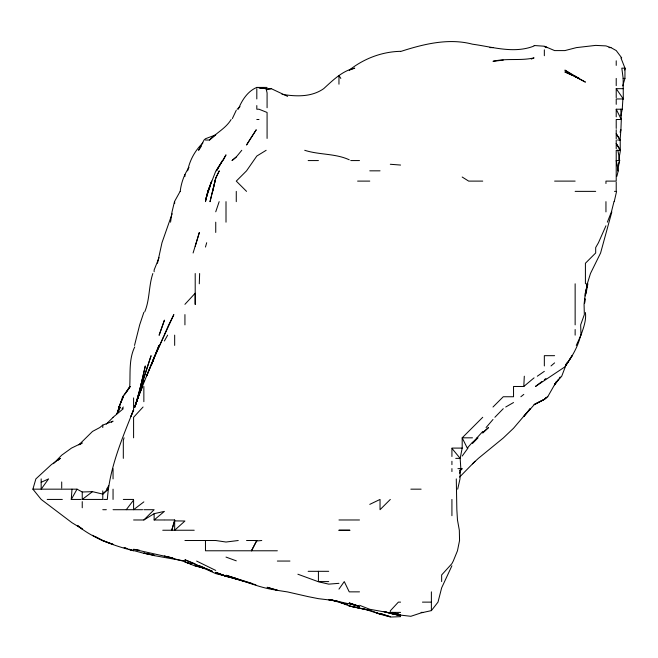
<?xml version="1.0" encoding="UTF-8"?>
<svg xmlns="http://www.w3.org/2000/svg" width="658" height="658" viewBox="0 0 658 658"><rect width="100%" height="100%" fill="white"/><g stroke="black" fill="none" stroke-linecap="round" stroke-linejoin="round"><path stroke-width="0.99" d="M616.217 104.334L616.217 98.955L623.315 98.955L623.151 78.417L621.818 68.152L625.1 68.152L624.763 70.019M622.739 85.885L624.944 78.417L624.968 68.152L620.922 57.879M199.292 283.795L199.637 273.522M460.394 468.628L460 478.901L457.688 489.165M620.214 132.562L620.905 129.758L621.308 119.493L620.807 109.22M492.998 407.014L503.263 396.749L513.536 396.749L513.536 386.476L523.801 386.476L524.303 376.212M620.905 129.758L620.091 140.031L616.217 133.714L620.206 140.031L620.272 150.295L616.217 143.477L620.453 150.295L618.783 159.631M620.864 115.759L622.254 109.22L622.896 98.955M80.983 499.438L71.278 499.438L71.977 489.165M584.666 302.466L584.962 298.732L584.6 303.396M585.25 295.927L585.414 293.493L585.332 294.06M170.562 222.182L172.018 211.909L174.493 201.644M616.587 191.371L614.235 201.644M585.521 294.06L587.298 283.795L590.456 273.522L600.598 252.985L611.833 211.909M585.414 292.539L584.074 304.333L584.337 314.598L580.669 324.871L580.981 335.136L576.276 345.409M136.88 401.413L143.428 376.212M619.573 160.568L617.656 170.833L618.24 170.833L616.217 160.568L619.68 160.568L617.87 150.295M585.933 294.06L587.874 283.795M482.725 417.287L462.187 437.825L462.187 448.09L460.164 458.363L460.83 468.628L459.498 473.299M180.202 191.371C181.238 182.809 184.133 174.534 189.035 167.412M157.484 263.258L161.983 242.72L172.116 213.776M586.533 285.597L586.903 283.795M212.731 191.371L215.742 178.071L219.287 170.833L215.742 178.104L210.034 201.644L215.742 178.104M620.231 131.625L620.642 129.758M134.816 407.014L138.246 396.749L145.303 365.947L138.369 396.749L134.841 407.014L137.711 397.679M134.569 407.014L141.585 386.476L134.956 407.014L143.329 376.212L140.68 386.476M566.711 363.142L561.718 376.212L554.604 384.453L557.959 379.962M616.891 176.303L618.24 170.833M613.98 201.644L611.405 211.909L607.342 222.182M144.579 376.212L151.077 355.674L143.855 377.207L138.188 396.749L143.855 380.39L138.188 396.749L140.845 386.476L138.205 396.749L158.965 345.409L151.398 365.001L154.128 357.459L163.99 336.049M152.862 273.522C148.609 285.967 149.892 299.555 144.752 311.802M138.731 395.812L144.332 376.902M134.528 345.409L139.677 324.871L143.855 312.328M136.93 401.413L137.958 397.679M117.124 413.553L122.618 396.749L130.276 386.476L125.991 392.801M205.469 247.054L206.686 242.72M187.645 170.833C189.701 160.207 195.081 150.46 202.886 142.967M174.666 519.976L171.738 530.241L174.666 520.897L184.931 521.021L174.666 530.241L174.666 519.976L164.393 519.976M124.058 437.825L123.317 440.399L123.317 458.363M77.504 525.421L82.242 528.95L71.977 522.723L41.166 499.414L32.9 489.165L35.877 478.901L51.439 464.556L60.306 458.363L58.093 460.263M195.204 246.281L199.358 232.447L193.098 252.985M580.677 335.136C578.086 346.47 572.156 356.611 565.403 365.947L566.579 363.142M580.981 335.136C583.465 327.931 586.459 320.298 585.414 312.542M215.742 211.794L219.163 201.644M618.109 165.232L619.68 160.568M138.172 396.749L141.84 386.476M152.508 362.361L154.918 355.674L146.52 376.212L154.128 358.1M138.246 396.749L142.013 386.476L137.95 396.749M159.072 257.656L154.128 269.994L154.128 271.754M133.59 409.761L130.942 416.349L133.59 409.819C122.199 438.467 109.351 468.348 107.353 499.438L103.808 499.438M118.399 411.686L120.324 407.014L116.713 413.866M138.419 396.749L139.957 393.015M140.722 391.148L142.646 386.476M210.346 185.77L205.469 200.106L207.903 191.371L215.742 171.195L222.544 160.568L216.474 170.833L226.007 154.852L223.029 160.568M155.181 355.674L168.719 324.871L173.852 314.598L164.426 335.136M451.923 565.765L441.65 587.841L437.998 602.128L431.385 610.616L421.112 612.894L410.847 616.299L400.574 615.107L391.395 612.392M232.356 118.572L236.271 110.281M605.952 225.793L598.459 242.72L595.679 247.581L595.679 252.985L585.414 263.258L585.414 283.795M556.331 381.656L547.719 396.749L544.339 399.332L534.066 404.851L523.801 416.465L527.025 412.525M238.303 109.22C241.848 100.353 247.647 91.182 256.809 87.424L266.062 88.682L271.302 88.682L287.62 96.364M555.895 382.257L554.604 384.84L557.959 380.135M134.742 346.922C128.721 359.169 130.481 373.275 129.733 386.476L124.387 395.039M108.734 485.744L106.588 489.165L108.241 489.165L102.78 494.1L92.515 491.658L82.242 491.995L77.035 489.165L71.278 499.438M256.809 540.514L251.479 550.779L256.809 540.514L246.544 540.514M174.666 201.258L180.144 191.371M164.393 340.976L167.642 335.136M565.403 365.947L572.106 355.674L564.877 366.893L535.456 386.476L541.912 381.517M201.233 146.347L198.584 150.295L204.054 140.031L205.469 138.731L215.742 134.874L209.515 140.031L205.469 140.031M338.96 589.116L344.274 581.59L349.234 591.855L359.498 591.855M559.078 378.564L560.197 376.993M462.187 456.06L467.97 448.09M126.27 509.703L133.59 500.088L133.59 509.703L143.855 501.873M530.348 408.511L513.536 428.251L503.263 438.022L478.382 458.363L472.46 463.874M231.139 119.493C225.826 128.376 216.457 132.776 209.515 140.031M122.026 408.602L123.317 407.014M236.271 156.991L232.003 160.568L236.271 156.982L241.774 150.295M528.316 410.954L530.249 408.593M486.073 427.552L492.998 419.475M53.421 463.676L61.704 455.171L71.508 448.09L82.242 442.892L79.988 444.619M472.46 442.25L467.279 448.09L462.187 437.825L472.46 437.825M475.043 461.274L459.613 477.075M476.976 437.825L482.725 431.516M143.066 407.014L133.59 417.287L133.59 437.825M472.46 442.604L477.05 437.825M494.882 417.287L503.263 408.684M184.931 304.333L195.204 293.197L195.204 304.333L195.204 273.522M472.46 443.492L478.012 437.825M133.59 519.976L143.855 519.976L154.128 509.703L143.855 509.703M390.309 499.438L380.036 509.703L380.036 499.438L369.771 504.373M106.201 424.171L113.053 417.402M460.131 470.667L462.187 468.628L459.991 470.791M102.78 494.1L107.789 489.165M482.725 433.087L488.524 427.552L482.725 432.561M78.861 444.882L92.515 431.426L99.786 427.552L102.78 425.093L113.053 421.169L111.342 422.239M237.135 109.22L240.03 106.621M551.017 365.947L554.604 362.879M523.801 386.476L534.066 377.856M154.128 513.684L154.128 519.976L164.393 511.381L154.128 513.684L143.855 519.976M520.865 396.749L523.801 394.397M123.317 408.708L113.053 417.287M82.242 491.995L82.242 499.438L92.515 491.658M544.339 379.65L545.959 378.506M537.315 376.212L544.339 371.334M266.153 150.295L256.809 156.045L246.544 170.833L236.271 181.106L246.544 191.371M505.722 407.014L513.536 402.54M41.166 482.298L48.577 478.901L41.166 489.165L41.166 478.901M531.269 59.08L534.066 57.879C520.56 61.03 506.619 57.986 492.998 61.317L503.263 60.125M400.574 51.513C423.563 44.07 448.559 37.86 472.46 44.185C492.85 46.957 513.931 53.923 534.066 46.019M267.082 89.694L271.302 88.682M357.607 181.106L369.771 181.106M238.245 540.514L226.007 542.028L215.742 540.514L184.931 540.514M400.574 51.324C381.854 51.719 363.89 58.611 349.234 70.167L354.752 68.152C342.325 70.751 332.767 80.399 323.67 88.682C311.423 97.277 296.059 96.611 282.019 94.333M256.809 540.95L261.769 540.514M338.96 583.333L328.696 584.139L318.423 581.762M400.574 616.669L390.309 617.04L380.036 613.388L390.309 616.636C380.02 615.065 370.684 610.221 360.436 608.436M267.082 87.424L256.809 87.424M489.914 47.615L492.998 47.615M608.938 47.615L610.928 47.615L616.217 50.559L621.703 57.879M623.151 78.417L624.944 78.417M616.217 97.688L616.217 88.682L623.34 88.682M616.217 116.877L616.217 109.22L622.254 109.22M256.809 119.493L259.005 119.493M617.607 140.031L620.206 140.031M620.453 150.295L616.217 150.295L616.217 181.106L605.952 181.106L605.952 183.524M308.158 160.568L318.423 160.568M350.755 160.568L359.498 160.568M369.771 170.833L380.036 170.833M482.725 181.106L468.652 181.106L462.187 177.027M554.604 181.106L575.141 181.106M575.141 191.371L595.679 191.371M614.514 191.371L616.217 191.371L616.217 182.184M554.604 355.674L544.339 355.674L544.339 365.947M547.209 396.749L547.719 396.749M451.923 448.09L462.187 448.09M455.739 458.363L460.164 458.363L451.923 448.378L451.923 456.504M457.943 468.628L460.83 468.628M32.9 489.165L61.095 489.165M61.704 489.165L77.035 489.165M410.847 489.165L421.112 489.165M47.195 499.438L62.329 499.438M82.242 499.438L102.78 499.438L102.78 490.901M123.317 499.438L133.59 499.438M102.78 509.703L106.341 509.703M113.053 509.703L142.589 509.703M154.128 519.976L163.85 519.976M338.96 519.976L359.498 519.976M162.748 530.241L194.217 530.241M277.347 550.779L205.469 550.779L205.469 540.514M128.713 549.224L143.855 553.32L154.128 555.105L143.855 553.074L154.128 555.615L184.931 561.052M277.347 561.052L289.939 561.052M308.158 571.317L328.696 571.317M328.696 581.59L318.423 581.59L318.423 571.317M400.574 602.128L398.37 602.128L390.309 610.821L390.309 612.392L400.574 612.392M422.444 602.128L431.385 602.128M421.112 612.392L422.921 612.392M534.066 45.509L544.339 46.216L554.604 50.592L564.877 50.592L576.424 47.615L595.679 45.394L605.952 45.904L610.928 47.615M390.309 164.27L400.574 165.059M259.589 88.065L266.062 88.682L267.082 92.877L267.082 107.739M390.309 612.96L369.771 609.283L359.498 605.294M139.373 550.187L133.59 549.298L172.799 558.025M255.88 584.781L226.007 576.178L227.874 576.449M226.007 576.087L227.874 576.4M400.574 615.534L386.748 612.392L400.574 615.724L390.309 613.42M360.436 608.387L369.771 610.237L349.234 605.936L339.421 602.128L345.31 603.88M235.342 578.39L226.007 576.408L215.742 572.337L225.069 575.75L215.742 572.962L225.069 575.865L215.742 573.595L184.931 559.769L195.204 563.832M203.602 567.87L195.204 566.045L184.931 561.924L191.47 564.038L184.931 561.973M183.434 561.052L184.931 561.381M172.799 557.984L164.393 556.1L182.718 561.052M226.007 576.178L235.342 578.366M330.563 599.701L358.569 606.002L349.234 603.296L359.498 606.766M383.589 611.545L387.134 612.392L384.478 611.685M334.297 600.532L338.96 601.683L328.696 599.726L336.164 600.795L318.423 598.665L308.158 596.633L287.62 591.945L277.347 590.349L267.082 587.29L277.347 590.193C259.499 588.162 243.115 580.249 226.007 575.281L252.146 583.473M203.602 567.78L195.204 565.543L204.539 568.635M330.522 599.857L347.366 604.538M400.574 614.753L392.119 612.392L400.574 614.991L392.752 612.392M304.72 150.295C319.262 155 335.202 153.306 349.234 159.787M236.271 579.056L226.007 575.865L244.809 581.59M400.574 615.641L390.309 612.45L400.574 615.765M124.255 547.678L127.052 548.607M128.919 549.224L133.59 550.779C113.727 545.663 93.625 538.672 77.504 525.602M358.569 606.125L349.234 602.95L359.498 606.61M374.904 612.105L369.771 610.32M297.885 574.22L317.995 581.59M124.214 547.678L126.912 548.607M226.007 557.087L236.271 560.838M375.652 612.392L380.036 614.07L375.759 612.392M575.141 76.863L579.172 78.417L564.877 70.126L572.575 75.177M578.958 78.417L564.877 71.928L575.141 76.353L585.414 82.11L578.374 78.417M198.938 565.436L204.539 567.854M204.539 568.528L195.204 564.399L212.378 571.317L205.469 568.257M215.742 570.428L196.602 561.052M95.081 536.574L102.78 540.514L113.053 544.347L102.78 540.736L92.515 535.267M575.141 76.328L577.568 77.899M616.217 88.682L623.315 98.955M340.836 78.417L338.96 75.588L338.96 84.191M616.217 109.22L621.292 119.493L616.217 119.493L616.217 128.433M456.282 478.901L456.849 509.703L457.475 519.976L459.325 530.241L459.555 540.514L457.466 550.779L453.272 561.052L451.923 563.618L441.65 574.952L441.65 581.59M616.217 60.816L616.217 65.389M616.217 78.417L616.217 85.655M616.217 129.758L616.217 138.764M616.217 140.031L616.217 148.683M605.952 201.644L605.952 211.909M575.141 283.795L575.141 324.871M575.141 329.502L575.141 335.136M544.339 49.811L544.339 55.716M451.923 461.266L451.923 464.638M451.923 468.628L451.923 471.572M451.923 499.438L451.923 515.691M431.385 591.855L431.385 610.616M267.082 138.435L267.082 112.452L259.005 109.22L256.809 109.22L256.809 105.568M256.809 88.682L256.809 98.955M236.271 191.371L236.271 201.644M226.007 201.644L226.007 222.182M215.742 222.182L215.742 232.447M184.931 174.584L184.931 176.451M184.931 314.598L184.931 324.871M174.666 201.644L174.666 203.519M174.666 335.136L174.666 345.409M143.855 386.476L143.855 401.684M133.59 397.901L133.59 410.485M113.053 468.628L113.053 478.901M113.053 489.165L113.053 499.438M102.78 425.093L102.78 427.552M82.242 501.635L82.242 507.762M61.704 481.969L61.704 488.121M587.298 283.795L585.414 294.06L587.306 283.795M118.925 407.014L117.782 412.615L118.942 407.014L123.317 396.749L118.925 407.014M207.854 191.371L205.469 201.644L207.903 191.371L211.67 181.106L207.854 191.371M164.393 320.249L159.154 335.136L164.393 320.249M249.588 140.031L246.544 145.007L256.258 129.758L249.588 140.031M546.494 397.424L544.339 399.439L534.066 404.58L544.339 399.332L546.494 397.399M349.834 530.241L338.96 530.241L349.834 530.241M359.498 608.198L349.234 606.01L359.498 608.198M547.201 47.615L544.339 46.463L547.127 47.615"/></g></svg>
